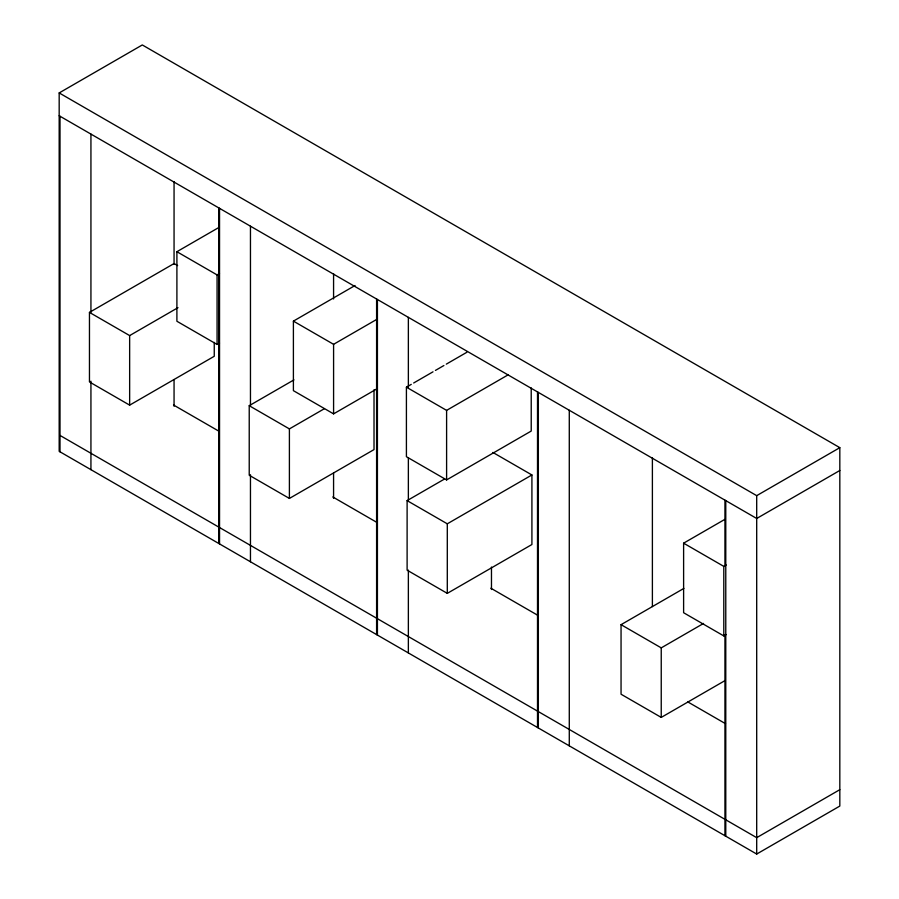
<?xml version="1.0" encoding="UTF-8"?>
<svg xmlns="http://www.w3.org/2000/svg" width="899" height="899" viewBox="0 0 899 899"><rect width="100%" height="100%" fill="white"/><g stroke="black" fill="none" stroke-linecap="round" stroke-linejoin="round"><path stroke-width="1.35" d="M59.177 92.934L142.3 44.95L839.823 447.668L839.823 806.066L756.7 854.05L59.177 451.332L59.177 92.934L756.7 495.652L839.823 447.668M219.502 343.058L217.075 344.452L176.901 321.258L176.901 251.709L219.21 227.278M214.254 342.373L214.254 356.285L129.647 405.134L89.462 381.94L89.462 312.391L174.08 263.542L177.62 265.587M176.901 251.709L217.075 274.903L219.502 273.51M89.462 312.391L129.647 335.585L177.991 307.672M377.097 388.739L333.585 413.866L293.4 390.66L293.4 321.123L355.049 285.522M293.4 321.123L333.585 344.317L377.097 319.19M374.018 389.784L374.018 449.59L289.399 498.439L249.225 475.245L249.225 405.696L293.951 379.884M249.225 405.696L289.399 428.902L324.46 408.663M531.219 387.941L531.219 431.059L446.601 479.92L406.415 456.714L406.415 387.177L411.259 384.379M413.675 382.985L433.015 371.815M435.431 370.422L443.892 365.533M446.309 364.14L466.862 352.273M406.415 387.177L446.601 410.371L508.25 374.782M492.91 452.455L531.916 474.964L531.916 544.513L447.297 593.362L407.112 570.168L407.112 500.619L444.589 478.987M407.112 500.619L447.297 523.814L531.916 474.964M726.212 634.525L723.796 635.919L683.611 612.725L683.611 543.176L724.706 519.453M839.823 470.492L756.7 518.476L59.177 115.757M725.302 680.431L661.237 717.413L621.052 694.219L621.052 624.67L683.914 588.384M683.611 543.176L723.796 566.381L726.212 564.977M621.052 624.67L661.237 647.876L703.546 623.445M839.823 789.682L756.7 837.666L60.008 435.431M173.518 405L218.513 430.969M332.799 496.956L376.569 522.229M490.865 588.216L538.287 615.59M687.836 701.939L725.527 723.695M756.7 495.652L756.7 854.05M725.774 500.619L725.774 836.194M724.942 500.136L724.942 566.134M724.942 634.93L724.942 835.71M723.796 566.381L723.796 635.919M661.237 647.876L661.237 717.413M652.393 457.748L652.393 606.589M569.281 410.27L569.281 745.844M538.344 392.413L538.344 727.988M537.512 391.93L537.512 727.505M491.472 567.033L491.472 589.497M447.297 523.814L447.297 593.362M446.601 410.371L446.601 479.92M408.36 317.358L408.36 387.559M408.36 457.771L408.36 499.889M408.36 570.09L408.36 652.932M377.423 299.502L377.423 635.076M376.602 299.019L376.602 634.593M333.574 273.689L333.574 298.962M333.585 344.317L333.585 413.866M333.574 473.065L333.574 498.338M289.399 428.902L289.399 498.439M250.461 226.2L250.461 405.921M250.461 474.717L250.461 561.774M219.536 208.343L219.536 543.917M218.704 207.86L218.704 543.434M217.075 274.903L217.075 344.452M174.058 181.587L174.058 264.43M174.058 379.558L174.058 406.236M129.647 335.585L129.647 405.134M90.934 134.097L90.934 312.414M90.934 381.21L90.934 469.671M60.008 116.241L60.008 451.815"/></g></svg>
